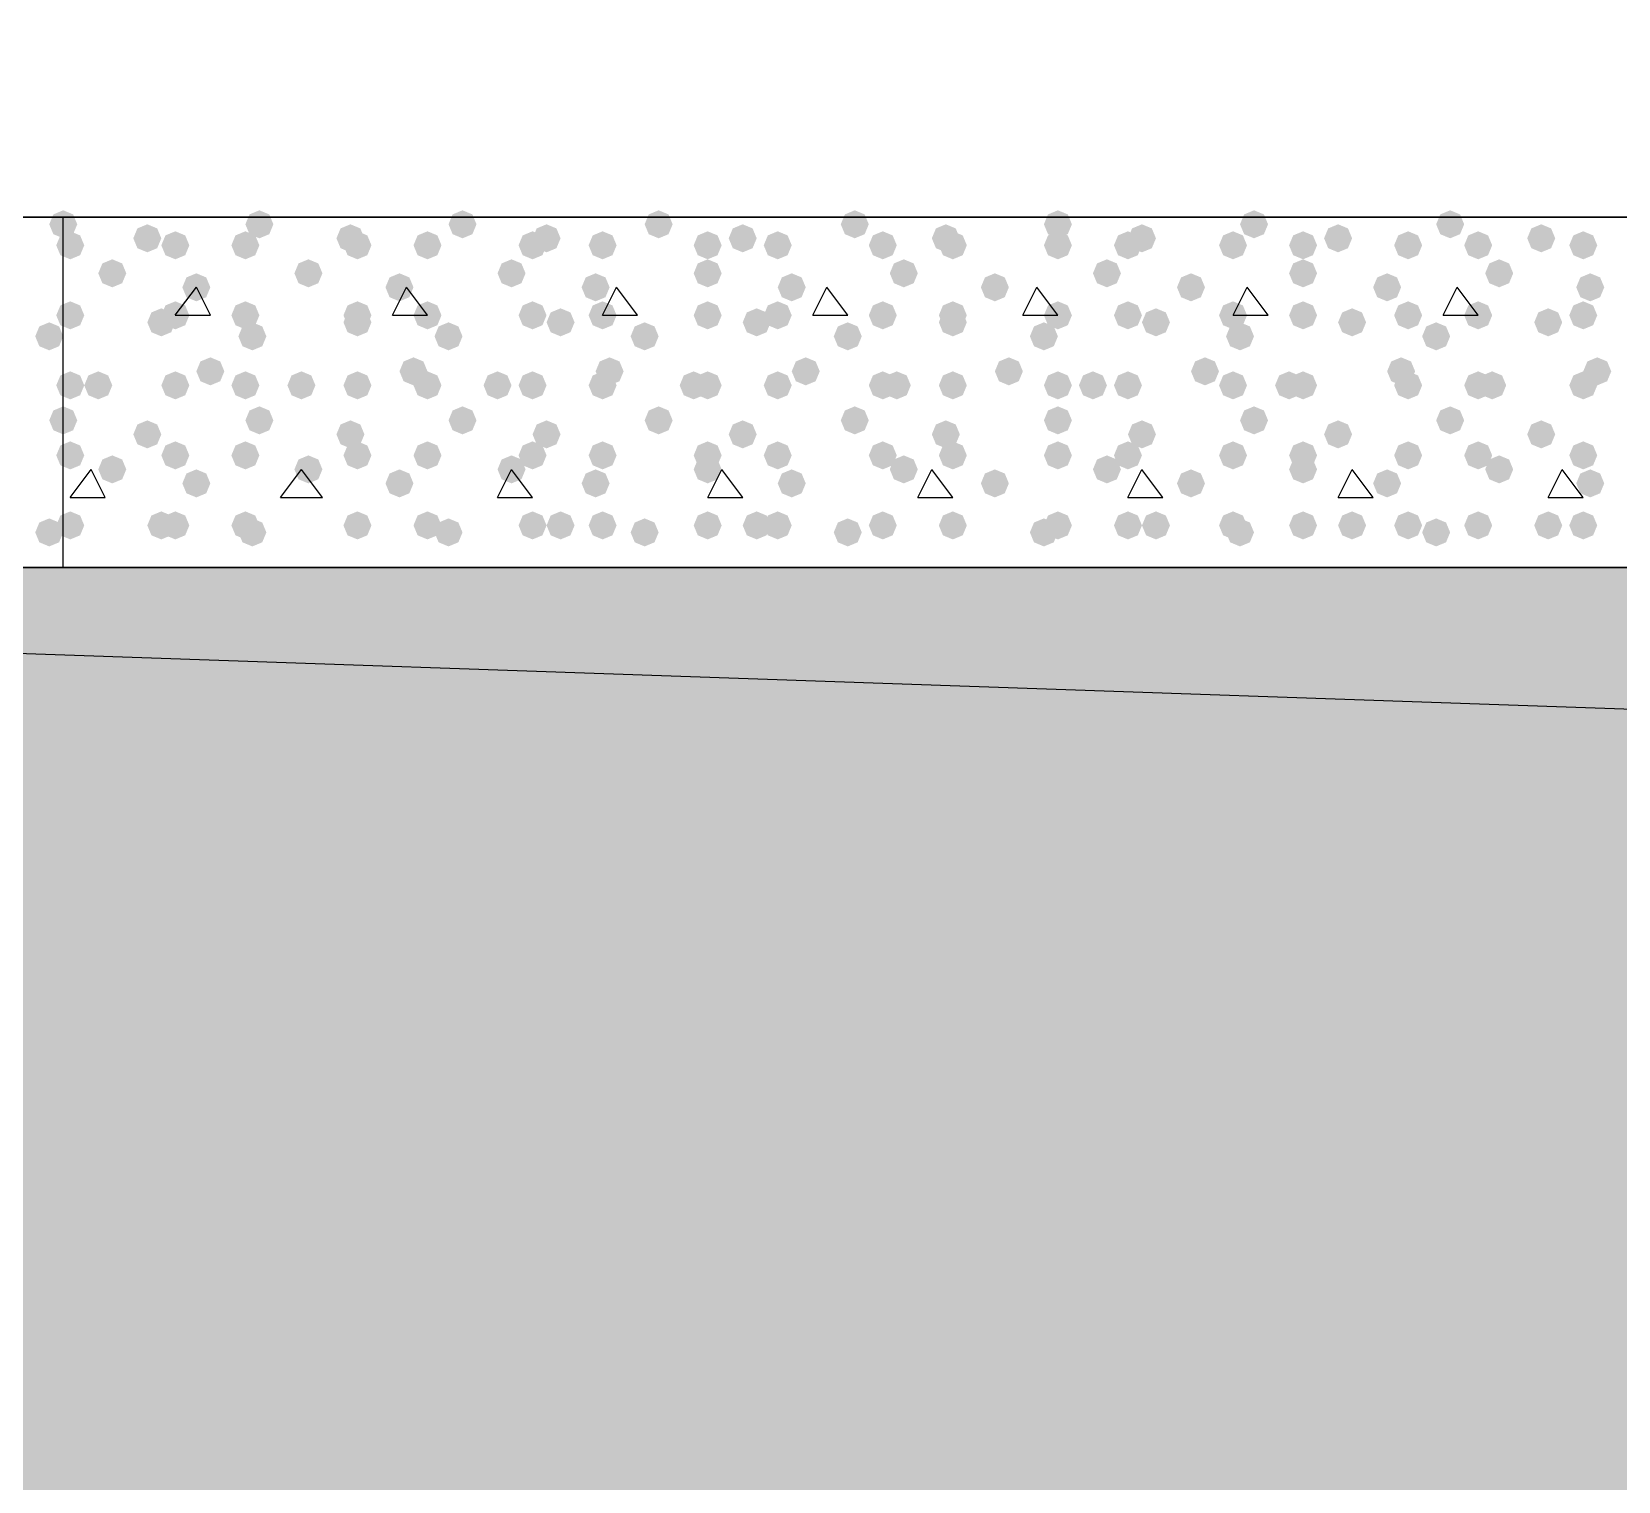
# Model space of a CAD drawing. Header units: millimetres. Extents: x 0 to 420, y 0 to 297.
# Drawn here: x 54.72 to 64.3, y 156.74 to 165.5 of the extents above; entities that cross this region are included whole.
import ezdxf

# ---------------------------------------------------------------- set-up
doc = ezdxf.new("R2010")
doc.units = ezdxf.units.MM
doc.layers.get('0').update_dxf_attribs({"linetype": 'CONTINUOUS'})

msp = doc.modelspace()

# ---------------------------------------------------------------- hatches: boundary and pattern name
at = {"true_color": 0x000008}
for points in [[(54.991, 164.338), (54.966129, 164.278204), (54.906333, 164.253333), (54.846537, 164.278204), (54.821667, 164.338), (54.846537, 164.397796), (54.906333, 164.422667), (54.966129, 164.397796)], [(56.176333, 164.338), (56.151462, 164.278204), (56.091667, 164.253333), (56.031871, 164.278204), (56.007, 164.338), (56.031871, 164.397796), (56.091667, 164.422667), (56.151462, 164.397796)], [(57.404, 164.338), (57.379129, 164.278204), (57.319333, 164.253333), (57.259538, 164.278204), (57.234667, 164.338), (57.259537, 164.397796), (57.319333, 164.422667), (57.379129, 164.397796)], [(58.589333, 164.338), (58.564462, 164.278204), (58.504667, 164.253333), (58.444871, 164.278204), (58.42, 164.338), (58.444871, 164.397796), (58.504667, 164.422667), (58.564462, 164.397796)], [(59.774667, 164.338), (59.749796, 164.278204), (59.69, 164.253333), (59.630204, 164.278204), (59.605333, 164.338), (59.630204, 164.397796), (59.69, 164.422667), (59.749796, 164.397796)], [(61.002333, 164.338), (60.977463, 164.278204), (60.917667, 164.253333), (60.857871, 164.278204), (60.833, 164.338), (60.857871, 164.397796), (60.917667, 164.422667), (60.977462, 164.397796)], [(62.187667, 164.338), (62.162796, 164.278204), (62.103, 164.253333), (62.043204, 164.278204), (62.018333, 164.338), (62.043204, 164.397796), (62.103, 164.422667), (62.162796, 164.397796)], [(63.373, 164.338), (63.348129, 164.278204), (63.288333, 164.253333), (63.228537, 164.278204), (63.203667, 164.338), (63.228537, 164.397796), (63.288333, 164.422667), (63.348129, 164.397796)], [(55.033333, 164.211), (55.008463, 164.151204), (54.948667, 164.126333), (54.888871, 164.151204), (54.864, 164.211), (54.888871, 164.270796), (54.948667, 164.295667), (55.008462, 164.270796)], [(55.499, 164.253333), (55.474129, 164.193537), (55.414333, 164.168667), (55.354538, 164.193537), (55.329667, 164.253333), (55.354537, 164.313129), (55.414333, 164.338), (55.474129, 164.313129)], [(55.668333, 164.211), (55.643463, 164.151204), (55.583667, 164.126333), (55.523871, 164.151204), (55.499, 164.211), (55.523871, 164.270796), (55.583667, 164.295667), (55.643462, 164.270796)], [(56.091667, 164.211), (56.066796, 164.151204), (56.007, 164.126333), (55.947204, 164.151204), (55.922333, 164.211), (55.947204, 164.270796), (56.007, 164.295667), (56.066796, 164.270796)], [(56.726667, 164.253333), (56.701796, 164.193537), (56.642, 164.168667), (56.582204, 164.193537), (56.557333, 164.253333), (56.582204, 164.313129), (56.642, 164.338), (56.701796, 164.313129)], [(56.769, 164.211), (56.744129, 164.151204), (56.684333, 164.126333), (56.624538, 164.151204), (56.599667, 164.211), (56.624537, 164.270796), (56.684333, 164.295667), (56.744129, 164.270796)], [(57.192333, 164.211), (57.167463, 164.151204), (57.107667, 164.126333), (57.047871, 164.151204), (57.023, 164.211), (57.047871, 164.270796), (57.107667, 164.295667), (57.167462, 164.270796)], [(57.827333, 164.211), (57.802463, 164.151204), (57.742667, 164.126333), (57.682871, 164.151204), (57.658, 164.211), (57.682871, 164.270796), (57.742667, 164.295667), (57.802462, 164.270796)], [(57.912, 164.253333), (57.887129, 164.193537), (57.827333, 164.168667), (57.767538, 164.193537), (57.742667, 164.253333), (57.767537, 164.313129), (57.827333, 164.338), (57.887129, 164.313129)], [(58.250667, 164.211), (58.225796, 164.151204), (58.166, 164.126333), (58.106204, 164.151204), (58.081333, 164.211), (58.106204, 164.270796), (58.166, 164.295667), (58.225796, 164.270796)], [(58.885667, 164.211), (58.860796, 164.151204), (58.801, 164.126333), (58.741204, 164.151204), (58.716333, 164.211), (58.741204, 164.270796), (58.801, 164.295667), (58.860796, 164.270796)], [(59.097333, 164.253333), (59.072463, 164.193537), (59.012667, 164.168667), (58.952871, 164.193537), (58.928, 164.253333), (58.952871, 164.313129), (59.012667, 164.338), (59.072462, 164.313129)], [(59.309, 164.211), (59.284129, 164.151204), (59.224333, 164.126333), (59.164538, 164.151204), (59.139667, 164.211), (59.164537, 164.270796), (59.224333, 164.295667), (59.284129, 164.270796)], [(59.944, 164.211), (59.919129, 164.151204), (59.859333, 164.126333), (59.799538, 164.151204), (59.774667, 164.211), (59.799537, 164.270796), (59.859333, 164.295667), (59.919129, 164.270796)], [(60.325, 164.253333), (60.300129, 164.193537), (60.240333, 164.168667), (60.180538, 164.193537), (60.155667, 164.253333), (60.180537, 164.313129), (60.240333, 164.338), (60.300129, 164.313129)], [(60.367333, 164.211), (60.342463, 164.151204), (60.282667, 164.126333), (60.222871, 164.151204), (60.198, 164.211), (60.222871, 164.270796), (60.282667, 164.295667), (60.342462, 164.270796)], [(61.002333, 164.211), (60.977463, 164.151204), (60.917667, 164.126333), (60.857871, 164.151204), (60.833, 164.211), (60.857871, 164.270796), (60.917667, 164.295667), (60.977462, 164.270796)], [(61.425667, 164.211), (61.400796, 164.151204), (61.341, 164.126333), (61.281204, 164.151204), (61.256333, 164.211), (61.281204, 164.270796), (61.341, 164.295667), (61.400796, 164.270796)], [(61.510333, 164.253333), (61.485463, 164.193537), (61.425667, 164.168667), (61.365871, 164.193537), (61.341, 164.253333), (61.365871, 164.313129), (61.425667, 164.338), (61.485462, 164.313129)], [(62.060667, 164.211), (62.035796, 164.151204), (61.976, 164.126333), (61.916204, 164.151204), (61.891333, 164.211), (61.916204, 164.270796), (61.976, 164.295667), (62.035796, 164.270796)], [(62.484, 164.211), (62.459129, 164.151204), (62.399333, 164.126333), (62.339538, 164.151204), (62.314667, 164.211), (62.339537, 164.270796), (62.399333, 164.295667), (62.459129, 164.270796)], [(62.695667, 164.253333), (62.670796, 164.193537), (62.611, 164.168667), (62.551204, 164.193537), (62.526333, 164.253333), (62.551204, 164.313129), (62.611, 164.338), (62.670796, 164.313129)], [(63.119, 164.211), (63.094129, 164.151204), (63.034333, 164.126333), (62.974538, 164.151204), (62.949667, 164.211), (62.974537, 164.270796), (63.034333, 164.295667), (63.094129, 164.270796)], [(63.542333, 164.211), (63.517463, 164.151204), (63.457667, 164.126333), (63.397871, 164.151204), (63.373, 164.211), (63.397871, 164.270796), (63.457667, 164.295667), (63.517462, 164.270796)], [(63.923333, 164.253333), (63.898463, 164.193537), (63.838667, 164.168667), (63.778871, 164.193537), (63.754, 164.253333), (63.778871, 164.313129), (63.838667, 164.338), (63.898462, 164.313129)], [(64.177333, 164.211), (64.152463, 164.151204), (64.092667, 164.126333), (64.032871, 164.151204), (64.008, 164.211), (64.032871, 164.270796), (64.092667, 164.295667), (64.152462, 164.270796)], [(55.287333, 164.041667), (55.262463, 163.981871), (55.202667, 163.957), (55.142871, 163.981871), (55.118, 164.041667), (55.142871, 164.101462), (55.202667, 164.126333), (55.262462, 164.101463)], [(56.472667, 164.041667), (56.447796, 163.981871), (56.388, 163.957), (56.328204, 163.981871), (56.303333, 164.041667), (56.328204, 164.101462), (56.388, 164.126333), (56.447796, 164.101463)], [(57.700333, 164.041667), (57.675463, 163.981871), (57.615667, 163.957), (57.555871, 163.981871), (57.531, 164.041667), (57.555871, 164.101462), (57.615667, 164.126333), (57.675462, 164.101463)], [(58.885667, 164.041667), (58.860796, 163.981871), (58.801, 163.957), (58.741204, 163.981871), (58.716333, 164.041667), (58.741204, 164.101462), (58.801, 164.126333), (58.860796, 164.101463)], [(60.071, 164.041667), (60.046129, 163.981871), (59.986333, 163.957), (59.926537, 163.981871), (59.901667, 164.041667), (59.926537, 164.101462), (59.986333, 164.126333), (60.046129, 164.101463)], [(61.298667, 164.041667), (61.273796, 163.981871), (61.214, 163.957), (61.154204, 163.981871), (61.129333, 164.041667), (61.154204, 164.101462), (61.214, 164.126333), (61.273796, 164.101463)], [(62.484, 164.041667), (62.459129, 163.981871), (62.399333, 163.957), (62.339538, 163.981871), (62.314667, 164.041667), (62.339537, 164.101462), (62.399333, 164.126333), (62.459129, 164.101463)], [(63.669333, 164.041667), (63.644462, 163.981871), (63.584667, 163.957), (63.524871, 163.981871), (63.5, 164.041667), (63.524871, 164.101462), (63.584667, 164.126333), (63.644462, 164.101463)], [(55.795333, 163.957), (55.770463, 163.897204), (55.710667, 163.872333), (55.650871, 163.897204), (55.626, 163.957), (55.650871, 164.016796), (55.710667, 164.041667), (55.770462, 164.016796)], [(57.023, 163.957), (56.998129, 163.897204), (56.938333, 163.872333), (56.878538, 163.897204), (56.853667, 163.957), (56.878537, 164.016796), (56.938333, 164.041667), (56.998129, 164.016796)], [(58.208333, 163.957), (58.183463, 163.897204), (58.123667, 163.872333), (58.063871, 163.897204), (58.039, 163.957), (58.063871, 164.016796), (58.123667, 164.041667), (58.183462, 164.016796)], [(59.393667, 163.957), (59.368796, 163.897204), (59.309, 163.872333), (59.249204, 163.897204), (59.224333, 163.957), (59.249204, 164.016796), (59.309, 164.041667), (59.368796, 164.016796)], [(60.621333, 163.957), (60.596462, 163.897204), (60.536667, 163.872333), (60.476871, 163.897204), (60.452, 163.957), (60.476871, 164.016796), (60.536667, 164.041667), (60.596462, 164.016796)], [(61.806667, 163.957), (61.781796, 163.897204), (61.722, 163.872333), (61.662204, 163.897204), (61.637333, 163.957), (61.662204, 164.016796), (61.722, 164.041667), (61.781796, 164.016796)], [(62.992, 163.957), (62.967129, 163.897204), (62.907333, 163.872333), (62.847538, 163.897204), (62.822667, 163.957), (62.847537, 164.016796), (62.907333, 164.041667), (62.967129, 164.016796)], [(64.219667, 163.957), (64.194796, 163.897204), (64.135, 163.872333), (64.075204, 163.897204), (64.050333, 163.957), (64.075204, 164.016796), (64.135, 164.041667), (64.194796, 164.016796)], [(55.033333, 163.787667), (55.008463, 163.727871), (54.948667, 163.703), (54.888871, 163.727871), (54.864, 163.787667), (54.888871, 163.847462), (54.948667, 163.872333), (55.008462, 163.847463)], [(55.668333, 163.787667), (55.643463, 163.727871), (55.583667, 163.703), (55.523871, 163.727871), (55.499, 163.787667), (55.523871, 163.847462), (55.583667, 163.872333), (55.643462, 163.847463)], [(56.091667, 163.787667), (56.066796, 163.727871), (56.007, 163.703), (55.947204, 163.727871), (55.922333, 163.787667), (55.947204, 163.847462), (56.007, 163.872333), (56.066796, 163.847463)], [(56.769, 163.787667), (56.744129, 163.727871), (56.684333, 163.703), (56.624538, 163.727871), (56.599667, 163.787667), (56.624537, 163.847462), (56.684333, 163.872333), (56.744129, 163.847463)], [(57.192333, 163.787667), (57.167463, 163.727871), (57.107667, 163.703), (57.047871, 163.727871), (57.023, 163.787667), (57.047871, 163.847462), (57.107667, 163.872333), (57.167462, 163.847463)], [(57.827333, 163.787667), (57.802463, 163.727871), (57.742667, 163.703), (57.682871, 163.727871), (57.658, 163.787667), (57.682871, 163.847462), (57.742667, 163.872333), (57.802462, 163.847463)], [(58.250667, 163.787667), (58.225796, 163.727871), (58.166, 163.703), (58.106204, 163.727871), (58.081333, 163.787667), (58.106204, 163.847462), (58.166, 163.872333), (58.225796, 163.847463)], [(58.885667, 163.787667), (58.860796, 163.727871), (58.801, 163.703), (58.741204, 163.727871), (58.716333, 163.787667), (58.741204, 163.847462), (58.801, 163.872333), (58.860796, 163.847463)], [(59.309, 163.787667), (59.284129, 163.727871), (59.224333, 163.703), (59.164538, 163.727871), (59.139667, 163.787667), (59.164537, 163.847462), (59.224333, 163.872333), (59.284129, 163.847463)], [(59.944, 163.787667), (59.919129, 163.727871), (59.859333, 163.703), (59.799538, 163.727871), (59.774667, 163.787667), (59.799537, 163.847462), (59.859333, 163.872333), (59.919129, 163.847463)], [(60.367333, 163.787667), (60.342463, 163.727871), (60.282667, 163.703), (60.222871, 163.727871), (60.198, 163.787667), (60.222871, 163.847462), (60.282667, 163.872333), (60.342462, 163.847463)], [(61.002333, 163.787667), (60.977463, 163.727871), (60.917667, 163.703), (60.857871, 163.727871), (60.833, 163.787667), (60.857871, 163.847462), (60.917667, 163.872333), (60.977462, 163.847463)], [(61.425667, 163.787667), (61.400796, 163.727871), (61.341, 163.703), (61.281204, 163.727871), (61.256333, 163.787667), (61.281204, 163.847462), (61.341, 163.872333), (61.400796, 163.847463)], [(62.060667, 163.787667), (62.035796, 163.727871), (61.976, 163.703), (61.916204, 163.727871), (61.891333, 163.787667), (61.916204, 163.847462), (61.976, 163.872333), (62.035796, 163.847463)], [(62.484, 163.787667), (62.459129, 163.727871), (62.399333, 163.703), (62.339538, 163.727871), (62.314667, 163.787667), (62.339537, 163.847462), (62.399333, 163.872333), (62.459129, 163.847463)], [(63.119, 163.787667), (63.094129, 163.727871), (63.034333, 163.703), (62.974538, 163.727871), (62.949667, 163.787667), (62.974537, 163.847462), (63.034333, 163.872333), (63.094129, 163.847463)], [(63.542333, 163.787667), (63.517463, 163.727871), (63.457667, 163.703), (63.397871, 163.727871), (63.373, 163.787667), (63.397871, 163.847462), (63.457667, 163.872333), (63.517462, 163.847463)], [(64.177333, 163.787667), (64.152463, 163.727871), (64.092667, 163.703), (64.032871, 163.727871), (64.008, 163.787667), (64.032871, 163.847462), (64.092667, 163.872333), (64.152462, 163.847463)], [(55.583667, 163.745333), (55.558796, 163.685537), (55.499, 163.660667), (55.439204, 163.685537), (55.414333, 163.745333), (55.439204, 163.805129), (55.499, 163.83), (55.558796, 163.805129)], [(56.769, 163.745333), (56.744129, 163.685537), (56.684333, 163.660667), (56.624538, 163.685537), (56.599667, 163.745333), (56.624537, 163.805129), (56.684333, 163.83), (56.744129, 163.805129)], [(57.996667, 163.745333), (57.971796, 163.685537), (57.912, 163.660667), (57.852204, 163.685537), (57.827333, 163.745333), (57.852204, 163.805129), (57.912, 163.83), (57.971796, 163.805129)], [(59.182, 163.745333), (59.157129, 163.685537), (59.097333, 163.660667), (59.037538, 163.685537), (59.012667, 163.745333), (59.037537, 163.805129), (59.097333, 163.83), (59.157129, 163.805129)], [(60.367333, 163.745333), (60.342463, 163.685537), (60.282667, 163.660667), (60.222871, 163.685537), (60.198, 163.745333), (60.222871, 163.805129), (60.282667, 163.83), (60.342462, 163.805129)], [(61.595, 163.745333), (61.570129, 163.685537), (61.510333, 163.660667), (61.450538, 163.685537), (61.425667, 163.745333), (61.450537, 163.805129), (61.510333, 163.83), (61.570129, 163.805129)], [(62.780333, 163.745333), (62.755463, 163.685537), (62.695667, 163.660667), (62.635871, 163.685537), (62.611, 163.745333), (62.635871, 163.805129), (62.695667, 163.83), (62.755462, 163.805129)], [(63.965667, 163.745333), (63.940796, 163.685537), (63.881, 163.660667), (63.821204, 163.685537), (63.796333, 163.745333), (63.821204, 163.805129), (63.881, 163.83), (63.940796, 163.805129)], [(56.134, 163.660667), (56.109129, 163.600871), (56.049333, 163.576), (55.989538, 163.600871), (55.964667, 163.660667), (55.989537, 163.720462), (56.049333, 163.745333), (56.109129, 163.720463)], [(57.319333, 163.660667), (57.294462, 163.600871), (57.234667, 163.576), (57.174871, 163.600871), (57.15, 163.660667), (57.174871, 163.720462), (57.234667, 163.745333), (57.294462, 163.720463)], [(58.504667, 163.660667), (58.479796, 163.600871), (58.42, 163.576), (58.360204, 163.600871), (58.335333, 163.660667), (58.360204, 163.720462), (58.42, 163.745333), (58.479796, 163.720463)], [(59.732333, 163.660667), (59.707463, 163.600871), (59.647667, 163.576), (59.587871, 163.600871), (59.563, 163.660667), (59.587871, 163.720462), (59.647667, 163.745333), (59.707462, 163.720463)], [(60.917667, 163.660667), (60.892796, 163.600871), (60.833, 163.576), (60.773204, 163.600871), (60.748333, 163.660667), (60.773204, 163.720462), (60.833, 163.745333), (60.892796, 163.720463)], [(62.103, 163.660667), (62.078129, 163.600871), (62.018333, 163.576), (61.958537, 163.600871), (61.933667, 163.660667), (61.958537, 163.720462), (62.018333, 163.745333), (62.078129, 163.720463)], [(63.288333, 163.660667), (63.263463, 163.600871), (63.203667, 163.576), (63.143871, 163.600871), (63.119, 163.660667), (63.143871, 163.720462), (63.203667, 163.745333), (63.263462, 163.720463)], [(55.88, 163.449), (55.855129, 163.389204), (55.795333, 163.364333), (55.735538, 163.389204), (55.710667, 163.449), (55.735537, 163.508796), (55.795333, 163.533667), (55.855129, 163.508796)], [(57.107667, 163.449), (57.082796, 163.389204), (57.023, 163.364333), (56.963204, 163.389204), (56.938333, 163.449), (56.963204, 163.508796), (57.023, 163.533667), (57.082796, 163.508796)], [(58.293, 163.449), (58.268129, 163.389204), (58.208333, 163.364333), (58.148537, 163.389204), (58.123667, 163.449), (58.148537, 163.508796), (58.208333, 163.533667), (58.268129, 163.508796)], [(59.478333, 163.449), (59.453463, 163.389204), (59.393667, 163.364333), (59.333871, 163.389204), (59.309, 163.449), (59.333871, 163.508796), (59.393667, 163.533667), (59.453462, 163.508796)], [(60.706, 163.449), (60.681129, 163.389204), (60.621333, 163.364333), (60.561537, 163.389204), (60.536667, 163.449), (60.561537, 163.508796), (60.621333, 163.533667), (60.681129, 163.508796)], [(61.891333, 163.449), (61.866462, 163.389204), (61.806667, 163.364333), (61.746871, 163.389204), (61.722, 163.449), (61.746871, 163.508796), (61.806667, 163.533667), (61.866462, 163.508796)], [(63.076667, 163.449), (63.051796, 163.389204), (62.992, 163.364333), (62.932204, 163.389204), (62.907333, 163.449), (62.932204, 163.508796), (62.992, 163.533667), (63.051796, 163.508796)], [(64.262, 163.449), (64.237129, 163.389204), (64.177333, 163.364333), (64.117538, 163.389204), (64.092667, 163.449), (64.117537, 163.508796), (64.177333, 163.533667), (64.237129, 163.508796)], [(55.033333, 163.364333), (55.008463, 163.304537), (54.948667, 163.279667), (54.888871, 163.304537), (54.864, 163.364333), (54.888871, 163.424129), (54.948667, 163.449), (55.008462, 163.424129)], [(55.202667, 163.364333), (55.177796, 163.304537), (55.118, 163.279667), (55.058204, 163.304537), (55.033333, 163.364333), (55.058204, 163.424129), (55.118, 163.449), (55.177796, 163.424129)], [(55.668333, 163.364333), (55.643463, 163.304537), (55.583667, 163.279667), (55.523871, 163.304537), (55.499, 163.364333), (55.523871, 163.424129), (55.583667, 163.449), (55.643462, 163.424129)], [(56.091667, 163.364333), (56.066796, 163.304537), (56.007, 163.279667), (55.947204, 163.304537), (55.922333, 163.364333), (55.947204, 163.424129), (56.007, 163.449), (56.066796, 163.424129)], [(56.430333, 163.364333), (56.405463, 163.304537), (56.345667, 163.279667), (56.285871, 163.304537), (56.261, 163.364333), (56.285871, 163.424129), (56.345667, 163.449), (56.405462, 163.424129)], [(56.769, 163.364333), (56.744129, 163.304537), (56.684333, 163.279667), (56.624538, 163.304537), (56.599667, 163.364333), (56.624537, 163.424129), (56.684333, 163.449), (56.744129, 163.424129)], [(57.192333, 163.364333), (57.167463, 163.304537), (57.107667, 163.279667), (57.047871, 163.304537), (57.023, 163.364333), (57.047871, 163.424129), (57.107667, 163.449), (57.167462, 163.424129)], [(57.615667, 163.364333), (57.590796, 163.304537), (57.531, 163.279667), (57.471204, 163.304537), (57.446333, 163.364333), (57.471204, 163.424129), (57.531, 163.449), (57.590796, 163.424129)], [(57.827333, 163.364333), (57.802463, 163.304537), (57.742667, 163.279667), (57.682871, 163.304537), (57.658, 163.364333), (57.682871, 163.424129), (57.742667, 163.449), (57.802462, 163.424129)], [(58.250667, 163.364333), (58.225796, 163.304537), (58.166, 163.279667), (58.106204, 163.304537), (58.081333, 163.364333), (58.106204, 163.424129), (58.166, 163.449), (58.225796, 163.424129)], [(58.801, 163.364333), (58.776129, 163.304537), (58.716333, 163.279667), (58.656537, 163.304537), (58.631667, 163.364333), (58.656537, 163.424129), (58.716333, 163.449), (58.776129, 163.424129)], [(58.885667, 163.364333), (58.860796, 163.304537), (58.801, 163.279667), (58.741204, 163.304537), (58.716333, 163.364333), (58.741204, 163.424129), (58.801, 163.449), (58.860796, 163.424129)], [(59.309, 163.364333), (59.284129, 163.304537), (59.224333, 163.279667), (59.164538, 163.304537), (59.139667, 163.364333), (59.164537, 163.424129), (59.224333, 163.449), (59.284129, 163.424129)], [(59.944, 163.364333), (59.919129, 163.304537), (59.859333, 163.279667), (59.799538, 163.304537), (59.774667, 163.364333), (59.799537, 163.424129), (59.859333, 163.449), (59.919129, 163.424129)], [(60.028667, 163.364333), (60.003796, 163.304537), (59.944, 163.279667), (59.884204, 163.304537), (59.859333, 163.364333), (59.884204, 163.424129), (59.944, 163.449), (60.003796, 163.424129)], [(60.367333, 163.364333), (60.342463, 163.304537), (60.282667, 163.279667), (60.222871, 163.304537), (60.198, 163.364333), (60.222871, 163.424129), (60.282667, 163.449), (60.342462, 163.424129)], [(61.002333, 163.364333), (60.977463, 163.304537), (60.917667, 163.279667), (60.857871, 163.304537), (60.833, 163.364333), (60.857871, 163.424129), (60.917667, 163.449), (60.977462, 163.424129)], [(61.214, 163.364333), (61.189129, 163.304537), (61.129333, 163.279667), (61.069538, 163.304537), (61.044667, 163.364333), (61.069537, 163.424129), (61.129333, 163.449), (61.189129, 163.424129)], [(61.425667, 163.364333), (61.400796, 163.304537), (61.341, 163.279667), (61.281204, 163.304537), (61.256333, 163.364333), (61.281204, 163.424129), (61.341, 163.449), (61.400796, 163.424129)], [(62.060667, 163.364333), (62.035796, 163.304537), (61.976, 163.279667), (61.916204, 163.304537), (61.891333, 163.364333), (61.916204, 163.424129), (61.976, 163.449), (62.035796, 163.424129)], [(62.399333, 163.364333), (62.374462, 163.304537), (62.314667, 163.279667), (62.254871, 163.304537), (62.23, 163.364333), (62.254871, 163.424129), (62.314667, 163.449), (62.374462, 163.424129)], [(62.484, 163.364333), (62.459129, 163.304537), (62.399333, 163.279667), (62.339538, 163.304537), (62.314667, 163.364333), (62.339537, 163.424129), (62.399333, 163.449), (62.459129, 163.424129)], [(63.119, 163.364333), (63.094129, 163.304537), (63.034333, 163.279667), (62.974538, 163.304537), (62.949667, 163.364333), (62.974537, 163.424129), (63.034333, 163.449), (63.094129, 163.424129)], [(63.542333, 163.364333), (63.517463, 163.304537), (63.457667, 163.279667), (63.397871, 163.304537), (63.373, 163.364333), (63.397871, 163.424129), (63.457667, 163.449), (63.517462, 163.424129)], [(63.627, 163.364333), (63.602129, 163.304537), (63.542333, 163.279667), (63.482538, 163.304537), (63.457667, 163.364333), (63.482537, 163.424129), (63.542333, 163.449), (63.602129, 163.424129)], [(64.177333, 163.364333), (64.152463, 163.304537), (64.092667, 163.279667), (64.032871, 163.304537), (64.008, 163.364333), (64.032871, 163.424129), (64.092667, 163.449), (64.152462, 163.424129)], [(54.991, 163.152667), (54.966129, 163.092871), (54.906333, 163.068), (54.846537, 163.092871), (54.821667, 163.152667), (54.846537, 163.212462), (54.906333, 163.237333), (54.966129, 163.212463)], [(56.176333, 163.152667), (56.151462, 163.092871), (56.091667, 163.068), (56.031871, 163.092871), (56.007, 163.152667), (56.031871, 163.212462), (56.091667, 163.237333), (56.151462, 163.212463)], [(57.404, 163.152667), (57.379129, 163.092871), (57.319333, 163.068), (57.259538, 163.092871), (57.234667, 163.152667), (57.259537, 163.212462), (57.319333, 163.237333), (57.379129, 163.212463)], [(58.589333, 163.152667), (58.564462, 163.092871), (58.504667, 163.068), (58.444871, 163.092871), (58.42, 163.152667), (58.444871, 163.212462), (58.504667, 163.237333), (58.564462, 163.212463)], [(59.774667, 163.152667), (59.749796, 163.092871), (59.69, 163.068), (59.630204, 163.092871), (59.605333, 163.152667), (59.630204, 163.212462), (59.69, 163.237333), (59.749796, 163.212463)], [(61.002333, 163.152667), (60.977463, 163.092871), (60.917667, 163.068), (60.857871, 163.092871), (60.833, 163.152667), (60.857871, 163.212462), (60.917667, 163.237333), (60.977462, 163.212463)], [(62.187667, 163.152667), (62.162796, 163.092871), (62.103, 163.068), (62.043204, 163.092871), (62.018333, 163.152667), (62.043204, 163.212462), (62.103, 163.237333), (62.162796, 163.212463)], [(63.373, 163.152667), (63.348129, 163.092871), (63.288333, 163.068), (63.228537, 163.092871), (63.203667, 163.152667), (63.228537, 163.212462), (63.288333, 163.237333), (63.348129, 163.212463)], [(55.499, 163.068), (55.474129, 163.008204), (55.414333, 162.983333), (55.354538, 163.008204), (55.329667, 163.068), (55.354537, 163.127796), (55.414333, 163.152667), (55.474129, 163.127796)], [(56.726667, 163.068), (56.701796, 163.008204), (56.642, 162.983333), (56.582204, 163.008204), (56.557333, 163.068), (56.582204, 163.127796), (56.642, 163.152667), (56.701796, 163.127796)], [(57.912, 163.068), (57.887129, 163.008204), (57.827333, 162.983333), (57.767538, 163.008204), (57.742667, 163.068), (57.767537, 163.127796), (57.827333, 163.152667), (57.887129, 163.127796)], [(59.097333, 163.068), (59.072463, 163.008204), (59.012667, 162.983333), (58.952871, 163.008204), (58.928, 163.068), (58.952871, 163.127796), (59.012667, 163.152667), (59.072462, 163.127796)], [(60.325, 163.068), (60.300129, 163.008204), (60.240333, 162.983333), (60.180538, 163.008204), (60.155667, 163.068), (60.180537, 163.127796), (60.240333, 163.152667), (60.300129, 163.127796)], [(61.510333, 163.068), (61.485463, 163.008204), (61.425667, 162.983333), (61.365871, 163.008204), (61.341, 163.068), (61.365871, 163.127796), (61.425667, 163.152667), (61.485462, 163.127796)], [(62.695667, 163.068), (62.670796, 163.008204), (62.611, 162.983333), (62.551204, 163.008204), (62.526333, 163.068), (62.551204, 163.127796), (62.611, 163.152667), (62.670796, 163.127796)], [(63.923333, 163.068), (63.898463, 163.008204), (63.838667, 162.983333), (63.778871, 163.008204), (63.754, 163.068), (63.778871, 163.127796), (63.838667, 163.152667), (63.898462, 163.127796)], [(55.033333, 162.941), (55.008463, 162.881204), (54.948667, 162.856333), (54.888871, 162.881204), (54.864, 162.941), (54.888871, 163.000796), (54.948667, 163.025667), (55.008462, 163.000796)], [(55.668333, 162.941), (55.643463, 162.881204), (55.583667, 162.856333), (55.523871, 162.881204), (55.499, 162.941), (55.523871, 163.000796), (55.583667, 163.025667), (55.643462, 163.000796)], [(56.091667, 162.941), (56.066796, 162.881204), (56.007, 162.856333), (55.947204, 162.881204), (55.922333, 162.941), (55.947204, 163.000796), (56.007, 163.025667), (56.066796, 163.000796)], [(56.769, 162.941), (56.744129, 162.881204), (56.684333, 162.856333), (56.624538, 162.881204), (56.599667, 162.941), (56.624537, 163.000796), (56.684333, 163.025667), (56.744129, 163.000796)], [(57.192333, 162.941), (57.167463, 162.881204), (57.107667, 162.856333), (57.047871, 162.881204), (57.023, 162.941), (57.047871, 163.000796), (57.107667, 163.025667), (57.167462, 163.000796)], [(57.827333, 162.941), (57.802463, 162.881204), (57.742667, 162.856333), (57.682871, 162.881204), (57.658, 162.941), (57.682871, 163.000796), (57.742667, 163.025667), (57.802462, 163.000796)], [(58.250667, 162.941), (58.225796, 162.881204), (58.166, 162.856333), (58.106204, 162.881204), (58.081333, 162.941), (58.106204, 163.000796), (58.166, 163.025667), (58.225796, 163.000796)], [(58.885667, 162.941), (58.860796, 162.881204), (58.801, 162.856333), (58.741204, 162.881204), (58.716333, 162.941), (58.741204, 163.000796), (58.801, 163.025667), (58.860796, 163.000796)], [(59.309, 162.941), (59.284129, 162.881204), (59.224333, 162.856333), (59.164538, 162.881204), (59.139667, 162.941), (59.164537, 163.000796), (59.224333, 163.025667), (59.284129, 163.000796)], [(59.944, 162.941), (59.919129, 162.881204), (59.859333, 162.856333), (59.799538, 162.881204), (59.774667, 162.941), (59.799537, 163.000796), (59.859333, 163.025667), (59.919129, 163.000796)], [(60.367333, 162.941), (60.342463, 162.881204), (60.282667, 162.856333), (60.222871, 162.881204), (60.198, 162.941), (60.222871, 163.000796), (60.282667, 163.025667), (60.342462, 163.000796)], [(61.002333, 162.941), (60.977463, 162.881204), (60.917667, 162.856333), (60.857871, 162.881204), (60.833, 162.941), (60.857871, 163.000796), (60.917667, 163.025667), (60.977462, 163.000796)], [(61.425667, 162.941), (61.400796, 162.881204), (61.341, 162.856333), (61.281204, 162.881204), (61.256333, 162.941), (61.281204, 163.000796), (61.341, 163.025667), (61.400796, 163.000796)], [(62.060667, 162.941), (62.035796, 162.881204), (61.976, 162.856333), (61.916204, 162.881204), (61.891333, 162.941), (61.916204, 163.000796), (61.976, 163.025667), (62.035796, 163.000796)], [(62.484, 162.941), (62.459129, 162.881204), (62.399333, 162.856333), (62.339538, 162.881204), (62.314667, 162.941), (62.339537, 163.000796), (62.399333, 163.025667), (62.459129, 163.000796)], [(63.119, 162.941), (63.094129, 162.881204), (63.034333, 162.856333), (62.974538, 162.881204), (62.949667, 162.941), (62.974537, 163.000796), (63.034333, 163.025667), (63.094129, 163.000796)], [(63.542333, 162.941), (63.517463, 162.881204), (63.457667, 162.856333), (63.397871, 162.881204), (63.373, 162.941), (63.397871, 163.000796), (63.457667, 163.025667), (63.517462, 163.000796)], [(64.177333, 162.941), (64.152463, 162.881204), (64.092667, 162.856333), (64.032871, 162.881204), (64.008, 162.941), (64.032871, 163.000796), (64.092667, 163.025667), (64.152462, 163.000796)], [(55.287333, 162.856333), (55.262463, 162.796537), (55.202667, 162.771667), (55.142871, 162.796537), (55.118, 162.856333), (55.142871, 162.916129), (55.202667, 162.941), (55.262462, 162.916129)], [(56.472667, 162.856333), (56.447796, 162.796537), (56.388, 162.771667), (56.328204, 162.796537), (56.303333, 162.856333), (56.328204, 162.916129), (56.388, 162.941), (56.447796, 162.916129)], [(57.700333, 162.856333), (57.675463, 162.796537), (57.615667, 162.771667), (57.555871, 162.796537), (57.531, 162.856333), (57.555871, 162.916129), (57.615667, 162.941), (57.675462, 162.916129)], [(58.885667, 162.856333), (58.860796, 162.796537), (58.801, 162.771667), (58.741204, 162.796537), (58.716333, 162.856333), (58.741204, 162.916129), (58.801, 162.941), (58.860796, 162.916129)], [(60.071, 162.856333), (60.046129, 162.796537), (59.986333, 162.771667), (59.926537, 162.796537), (59.901667, 162.856333), (59.926537, 162.916129), (59.986333, 162.941), (60.046129, 162.916129)], [(61.298667, 162.856333), (61.273796, 162.796537), (61.214, 162.771667), (61.154204, 162.796537), (61.129333, 162.856333), (61.154204, 162.916129), (61.214, 162.941), (61.273796, 162.916129)], [(62.484, 162.856333), (62.459129, 162.796537), (62.399333, 162.771667), (62.339538, 162.796537), (62.314667, 162.856333), (62.339537, 162.916129), (62.399333, 162.941), (62.459129, 162.916129)], [(63.669333, 162.856333), (63.644462, 162.796537), (63.584667, 162.771667), (63.524871, 162.796537), (63.5, 162.856333), (63.524871, 162.916129), (63.584667, 162.941), (63.644462, 162.916129)], [(55.795333, 162.771667), (55.770463, 162.711871), (55.710667, 162.687), (55.650871, 162.711871), (55.626, 162.771667), (55.650871, 162.831462), (55.710667, 162.856333), (55.770462, 162.831463)], [(57.023, 162.771667), (56.998129, 162.711871), (56.938333, 162.687), (56.878538, 162.711871), (56.853667, 162.771667), (56.878537, 162.831462), (56.938333, 162.856333), (56.998129, 162.831463)], [(58.208333, 162.771667), (58.183463, 162.711871), (58.123667, 162.687), (58.063871, 162.711871), (58.039, 162.771667), (58.063871, 162.831462), (58.123667, 162.856333), (58.183462, 162.831463)], [(59.393667, 162.771667), (59.368796, 162.711871), (59.309, 162.687), (59.249204, 162.711871), (59.224333, 162.771667), (59.249204, 162.831462), (59.309, 162.856333), (59.368796, 162.831463)], [(60.621333, 162.771667), (60.596462, 162.711871), (60.536667, 162.687), (60.476871, 162.711871), (60.452, 162.771667), (60.476871, 162.831462), (60.536667, 162.856333), (60.596462, 162.831463)], [(61.806667, 162.771667), (61.781796, 162.711871), (61.722, 162.687), (61.662204, 162.711871), (61.637333, 162.771667), (61.662204, 162.831462), (61.722, 162.856333), (61.781796, 162.831463)], [(62.992, 162.771667), (62.967129, 162.711871), (62.907333, 162.687), (62.847538, 162.711871), (62.822667, 162.771667), (62.847537, 162.831462), (62.907333, 162.856333), (62.967129, 162.831463)], [(64.219667, 162.771667), (64.194796, 162.711871), (64.135, 162.687), (64.075204, 162.711871), (64.050333, 162.771667), (64.075204, 162.831462), (64.135, 162.856333), (64.194796, 162.831463)], [(55.033333, 162.517667), (55.008463, 162.457871), (54.948667, 162.433), (54.888871, 162.457871), (54.864, 162.517667), (54.888871, 162.577462), (54.948667, 162.602333), (55.008462, 162.577463)], [(55.583667, 162.517667), (55.558796, 162.457871), (55.499, 162.433), (55.439204, 162.457871), (55.414333, 162.517667), (55.439204, 162.577462), (55.499, 162.602333), (55.558796, 162.577463)], [(55.668333, 162.517667), (55.643463, 162.457871), (55.583667, 162.433), (55.523871, 162.457871), (55.499, 162.517667), (55.523871, 162.577462), (55.583667, 162.602333), (55.643462, 162.577463)], [(56.091667, 162.517667), (56.066796, 162.457871), (56.007, 162.433), (55.947204, 162.457871), (55.922333, 162.517667), (55.947204, 162.577462), (56.007, 162.602333), (56.066796, 162.577463)], [(56.134, 162.475333), (56.109129, 162.415537), (56.049333, 162.390667), (55.989538, 162.415537), (55.964667, 162.475333), (55.989537, 162.535129), (56.049333, 162.56), (56.109129, 162.535129)], [(56.769, 162.517667), (56.744129, 162.457871), (56.684333, 162.433), (56.624538, 162.457871), (56.599667, 162.517667), (56.624537, 162.577462), (56.684333, 162.602333), (56.744129, 162.577463)], [(56.769, 162.517667), (56.744129, 162.457871), (56.684333, 162.433), (56.624538, 162.457871), (56.599667, 162.517667), (56.624537, 162.577462), (56.684333, 162.602333), (56.744129, 162.577463)], [(57.192333, 162.517667), (57.167463, 162.457871), (57.107667, 162.433), (57.047871, 162.457871), (57.023, 162.517667), (57.047871, 162.577462), (57.107667, 162.602333), (57.167462, 162.577463)], [(57.319333, 162.475333), (57.294462, 162.415537), (57.234667, 162.390667), (57.174871, 162.415537), (57.15, 162.475333), (57.174871, 162.535129), (57.234667, 162.56), (57.294462, 162.535129)], [(57.827333, 162.517667), (57.802463, 162.457871), (57.742667, 162.433), (57.682871, 162.457871), (57.658, 162.517667), (57.682871, 162.577462), (57.742667, 162.602333), (57.802462, 162.577463)], [(57.996667, 162.517667), (57.971796, 162.457871), (57.912, 162.433), (57.852204, 162.457871), (57.827333, 162.517667), (57.852204, 162.577462), (57.912, 162.602333), (57.971796, 162.577463)], [(58.250667, 162.517667), (58.225796, 162.457871), (58.166, 162.433), (58.106204, 162.457871), (58.081333, 162.517667), (58.106204, 162.577462), (58.166, 162.602333), (58.225796, 162.577463)], [(58.504667, 162.475333), (58.479796, 162.415537), (58.42, 162.390667), (58.360204, 162.415537), (58.335333, 162.475333), (58.360204, 162.535129), (58.42, 162.56), (58.479796, 162.535129)], [(58.885667, 162.517667), (58.860796, 162.457871), (58.801, 162.433), (58.741204, 162.457871), (58.716333, 162.517667), (58.741204, 162.577462), (58.801, 162.602333), (58.860796, 162.577463)], [(59.182, 162.517667), (59.157129, 162.457871), (59.097333, 162.433), (59.037538, 162.457871), (59.012667, 162.517667), (59.037537, 162.577462), (59.097333, 162.602333), (59.157129, 162.577463)], [(59.309, 162.517667), (59.284129, 162.457871), (59.224333, 162.433), (59.164538, 162.457871), (59.139667, 162.517667), (59.164537, 162.577462), (59.224333, 162.602333), (59.284129, 162.577463)], [(59.732333, 162.475333), (59.707463, 162.415537), (59.647667, 162.390667), (59.587871, 162.415537), (59.563, 162.475333), (59.587871, 162.535129), (59.647667, 162.56), (59.707462, 162.535129)], [(59.944, 162.517667), (59.919129, 162.457871), (59.859333, 162.433), (59.799538, 162.457871), (59.774667, 162.517667), (59.799537, 162.577462), (59.859333, 162.602333), (59.919129, 162.577463)], [(60.367333, 162.517667), (60.342463, 162.457871), (60.282667, 162.433), (60.222871, 162.457871), (60.198, 162.517667), (60.222871, 162.577462), (60.282667, 162.602333), (60.342462, 162.577463)], [(60.367333, 162.517667), (60.342463, 162.457871), (60.282667, 162.433), (60.222871, 162.457871), (60.198, 162.517667), (60.222871, 162.577462), (60.282667, 162.602333), (60.342462, 162.577463)], [(60.917667, 162.475333), (60.892796, 162.415537), (60.833, 162.390667), (60.773204, 162.415537), (60.748333, 162.475333), (60.773204, 162.535129), (60.833, 162.56), (60.892796, 162.535129)], [(61.002333, 162.517667), (60.977463, 162.457871), (60.917667, 162.433), (60.857871, 162.457871), (60.833, 162.517667), (60.857871, 162.577462), (60.917667, 162.602333), (60.977462, 162.577463)], [(61.425667, 162.517667), (61.400796, 162.457871), (61.341, 162.433), (61.281204, 162.457871), (61.256333, 162.517667), (61.281204, 162.577462), (61.341, 162.602333), (61.400796, 162.577463)], [(61.595, 162.517667), (61.570129, 162.457871), (61.510333, 162.433), (61.450538, 162.457871), (61.425667, 162.517667), (61.450537, 162.577462), (61.510333, 162.602333), (61.570129, 162.577463)], [(62.060667, 162.517667), (62.035796, 162.457871), (61.976, 162.433), (61.916204, 162.457871), (61.891333, 162.517667), (61.916204, 162.577462), (61.976, 162.602333), (62.035796, 162.577463)], [(62.103, 162.475333), (62.078129, 162.415537), (62.018333, 162.390667), (61.958537, 162.415537), (61.933667, 162.475333), (61.958537, 162.535129), (62.018333, 162.56), (62.078129, 162.535129)], [(62.484, 162.517667), (62.459129, 162.457871), (62.399333, 162.433), (62.339538, 162.457871), (62.314667, 162.517667), (62.339537, 162.577462), (62.399333, 162.602333), (62.459129, 162.577463)], [(62.780333, 162.517667), (62.755463, 162.457871), (62.695667, 162.433), (62.635871, 162.457871), (62.611, 162.517667), (62.635871, 162.577462), (62.695667, 162.602333), (62.755462, 162.577463)], [(63.119, 162.517667), (63.094129, 162.457871), (63.034333, 162.433), (62.974538, 162.457871), (62.949667, 162.517667), (62.974537, 162.577462), (63.034333, 162.602333), (63.094129, 162.577463)], [(63.288333, 162.475333), (63.263463, 162.415537), (63.203667, 162.390667), (63.143871, 162.415537), (63.119, 162.475333), (63.143871, 162.535129), (63.203667, 162.56), (63.263462, 162.535129)], [(63.542333, 162.517667), (63.517463, 162.457871), (63.457667, 162.433), (63.397871, 162.457871), (63.373, 162.517667), (63.397871, 162.577462), (63.457667, 162.602333), (63.517462, 162.577463)], [(63.965667, 162.517667), (63.940796, 162.457871), (63.881, 162.433), (63.821204, 162.457871), (63.796333, 162.517667), (63.821204, 162.577462), (63.881, 162.602333), (63.940796, 162.577463)], [(64.177333, 162.517667), (64.152463, 162.457871), (64.092667, 162.433), (64.032871, 162.457871), (64.008, 162.517667), (64.032871, 162.577462), (64.092667, 162.602333), (64.152462, 162.577463)]]:
    msp.add_hatch(color=0, dxfattribs=at).paths.add_polyline_path(points, flags=0)
at = {"true_color": 0x000007}
for points in [[(54.906333, 163.660667), (54.881462, 163.600871), (54.821667, 163.576), (54.761871, 163.600871), (54.737, 163.660667), (54.761871, 163.720462), (54.821667, 163.745333), (54.881462, 163.720463)], [(54.906333, 162.475333), (54.881462, 162.415537), (54.821667, 162.390667), (54.761871, 162.415537), (54.737, 162.475333), (54.761871, 162.535129), (54.821667, 162.56), (54.881462, 162.535129)]]:
    msp.add_hatch(color=0, dxfattribs=at).paths.add_polyline_path(points, flags=0)
at = {"true_color": 0x000008}
h = msp.add_hatch(color=0, dxfattribs=at)
h.paths.add_polyline_path([(385.826, 162.263667), (39.708667, 162.263667), (385.826, 150.241)], flags=0)
h.paths.add_polyline_path([(39.708667, 162.263667), (385.826, 150.241), (39.708667, 150.241)], flags=0)

# ---------------------------------------------------------------- linework, layer by layer
at = {"color": 0, "true_color": 0x000007}
for points in [[(38.650333, 185.547), (38.650333, 162.263667), (386.884333, 162.263667), (386.884333, 185.547), (224.409, 185.547), (224.409, 206.756), (201.125667, 206.756), (201.125667, 185.547)], [(38.650333, 185.547), (38.650333, 162.263667), (386.884333, 162.263667), (386.884333, 185.547), (224.409, 185.547), (224.409, 206.756), (201.125667, 206.756), (201.125667, 185.547)], [(52.789667, 164.380333), (52.789667, 162.263667), (54.906333, 162.263667), (54.906333, 164.380333)]]:
    msp.add_lwpolyline(points, close=True, dxfattribs=at)
at = {"color": 0, "true_color": 0x0000fd}
msp.add_lwpolyline([(40.767, 164.380333), (384.767667, 164.380333), (384.767667, 183.430333), (222.292333, 183.430333), (222.292333, 204.639333), (203.242333, 204.639333), (203.242333, 183.430333), (40.767, 183.430333)], close=True, dxfattribs=at)
at = {"color": 0, "true_color": 0x000007}
for points in [[(73.956333, 164.380333), (54.906333, 164.380333)], [(54.906333, 162.263667), (73.956333, 162.263667)]]:
    msp.add_lwpolyline(points, dxfattribs=at)
at = {"color": 0, "true_color": 0x000008}
for points in [[(55.583667, 163.787667), (55.710667, 163.957)], [(55.795333, 163.787667), (55.710667, 163.957)], [(56.896, 163.787667), (56.980667, 163.957)], [(57.107667, 163.787667), (56.980667, 163.957)], [(58.166, 163.787667), (58.250667, 163.957)], [(58.377667, 163.787667), (58.250667, 163.957)], [(59.436, 163.787667), (59.520667, 163.957)], [(59.647667, 163.787667), (59.520667, 163.957)], [(60.706, 163.787667), (60.790667, 163.957)], [(60.917667, 163.787667), (60.790667, 163.957)], [(61.976, 163.787667), (62.060667, 163.957)], [(62.187667, 163.787667), (62.060667, 163.957)], [(63.246, 163.787667), (63.330667, 163.957)], [(63.457667, 163.787667), (63.330667, 163.957)], [(55.583667, 163.787667), (55.795333, 163.787667)], [(56.896, 163.787667), (57.107667, 163.787667)], [(58.166, 163.787667), (58.377667, 163.787667)], [(59.436, 163.787667), (59.647667, 163.787667)], [(60.706, 163.787667), (60.917667, 163.787667)], [(61.976, 163.787667), (62.187667, 163.787667)], [(63.246, 163.787667), (63.457667, 163.787667)], [(54.948667, 162.687), (55.075667, 162.856333)], [(55.160333, 162.687), (55.075667, 162.856333)], [(56.218667, 162.687), (56.345667, 162.856333)], [(56.472667, 162.687), (56.345667, 162.856333)], [(57.531, 162.687), (57.615667, 162.856333)], [(57.742667, 162.687), (57.615667, 162.856333)], [(58.801, 162.687), (58.885667, 162.856333)], [(59.012667, 162.687), (58.885667, 162.856333)], [(60.071, 162.687), (60.155667, 162.856333)], [(60.282667, 162.687), (60.155667, 162.856333)], [(61.341, 162.687), (61.425667, 162.856333)], [(61.552667, 162.687), (61.425667, 162.856333)], [(62.611, 162.687), (62.695667, 162.856333)], [(62.822667, 162.687), (62.695667, 162.856333)], [(63.881, 162.687), (63.965667, 162.856333)], [(64.092667, 162.687), (63.965667, 162.856333)], [(54.948667, 162.687), (55.160333, 162.687)], [(56.218667, 162.687), (56.472667, 162.687)], [(57.531, 162.687), (57.742667, 162.687)], [(58.801, 162.687), (59.012667, 162.687)], [(60.071, 162.687), (60.282667, 162.687)], [(61.341, 162.687), (61.552667, 162.687)], [(62.611, 162.687), (62.822667, 162.687)], [(63.881, 162.687), (64.092667, 162.687)]]:
    msp.add_lwpolyline(points, dxfattribs=at)
for points in [[(385.826, 162.263667), (39.708667, 162.263667), (385.826, 150.241)], [(39.708667, 162.263667), (385.826, 150.241), (39.708667, 150.241)]]:
    msp.add_lwpolyline(points, close=True, dxfattribs=at)

doc.saveas('drawing.dxf')
